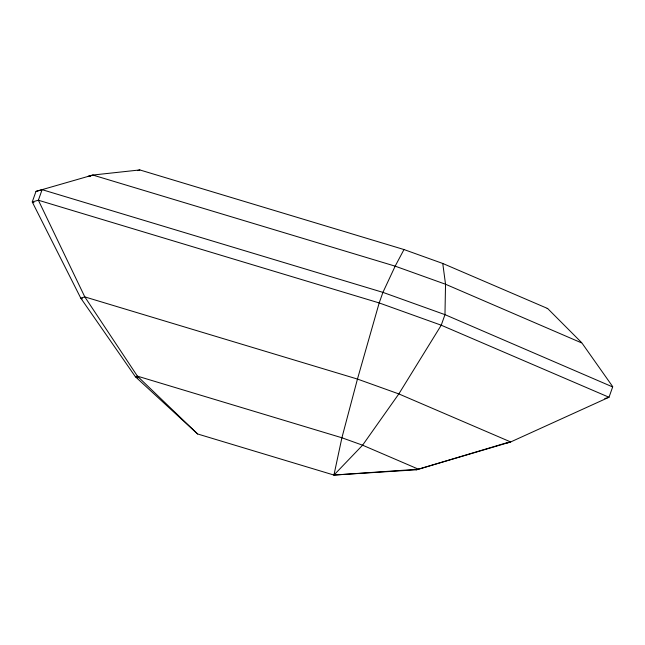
<?xml version="1.0" encoding="UTF-8"?>
<svg xmlns="http://www.w3.org/2000/svg" width="645" height="645" viewBox="0 0 645 645"><rect width="100%" height="100%" fill="white"/><g stroke="black" fill="none" stroke-linecap="round" stroke-linejoin="round"><path stroke-width="0.97" d="M138.127 377.906L135.377 376.728L137.417 376.148L341.906 437.77L362.587 445.195L418.516 469.213L333.941 475.059L341.906 437.77L357.459 379.067L379.187 302.932L382.928 292.37L395.167 266.159L403.988 249.542L442.76 263.466L547.621 308.495L581.742 342.729L612.75 386.694L609.009 397.256L510.679 441.954L416.476 469.794L333.941 475.059L197.612 433.972L135.377 376.728L80.73 298.063L32.25 201.966L35.991 191.404L92.824 175.045L139.852 169.941L403.988 249.542M612.371 386.807L444.969 314.647L382.928 292.37L42.11 189.662L38.369 200.224L84.809 296.902L137.417 376.148L197.612 433.972M333.941 475.059L362.587 445.195L398.828 393.918L441.236 325.209L444.969 314.647L445.534 284.243L442.76 263.466M414.55 469.213L416.476 469.794L508.413 442.276M35.991 191.404L42.11 189.662M137.458 170.619L139.852 169.941M547.145 308.624L547.621 308.495M581.427 342.817L445.534 284.243L395.167 266.159L92.824 175.045L87.857 176.456L90.808 176.125M604.8 398.449L605.566 398.231M606.711 397.909L607.477 397.691M607.864 397.586L609.009 397.256L441.236 325.209L379.187 302.932L38.369 200.224L32.25 201.966L34 202.715M506.599 443.107L510.679 441.954L398.828 393.918L357.459 379.067L84.809 296.902L80.73 298.063L82.471 298.812"/></g></svg>
